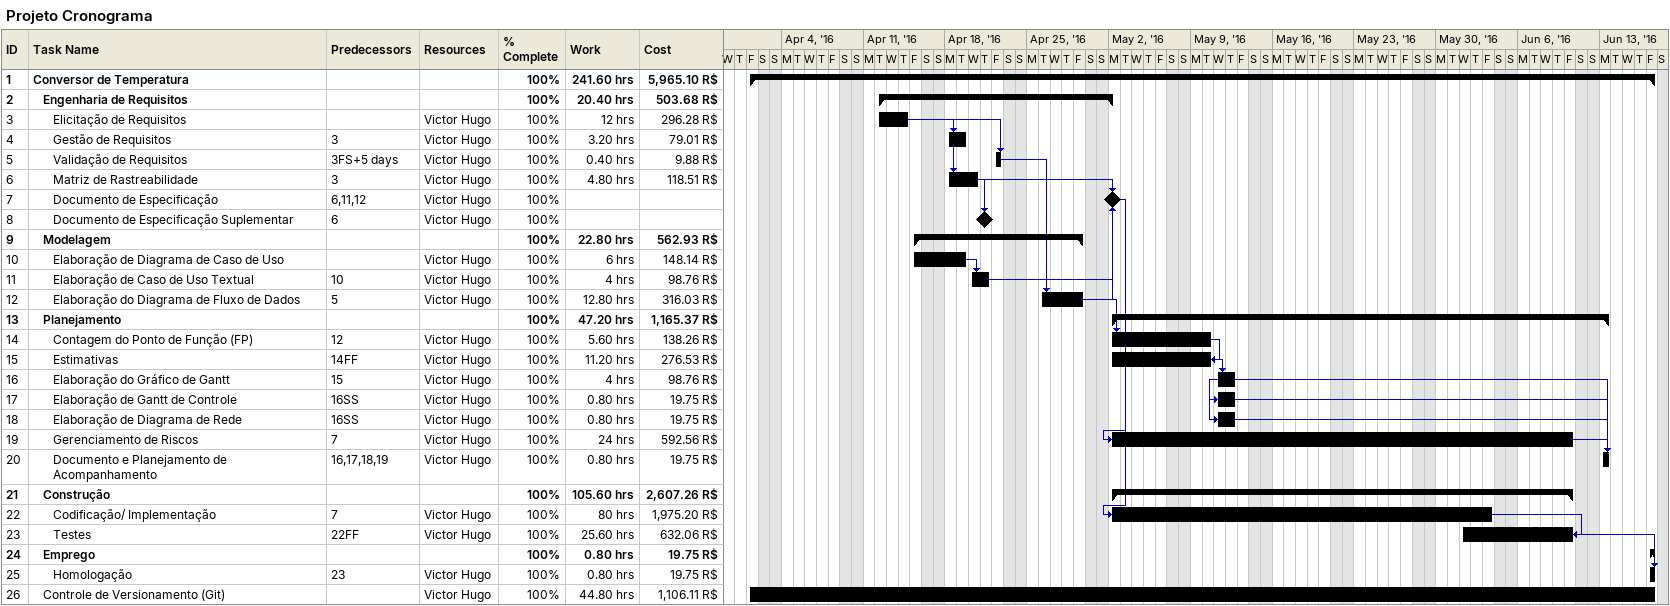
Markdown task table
Projeto Cronograma

| ID | Level | Task | Start | Finish | Predecessors | Resources | % complete | Work (h) | Cost (R$) |
|---|---|---|---|---|---|---|---|---|---|
| 1 | 1 | **Conversor de Temperatura** | 2016-04-01 | 2016-06-17 |  |  | 100 | 241.60 | 5965.10 |
| 2 | 2 | **Engenharia de Requisitos** | 2016-04-12 | 2016-05-02 |  |  | 100 | 20.40 | 503.68 |
| 3 | 3 | Elicitação de Requisitos | 2016-04-12 | 2016-04-14 |  | Victor Hugo | 100 | 12 | 296.28 |
| 4 | 3 | Gestão de Requisitos | 2016-04-18 | 2016-04-19 | 3 | Victor Hugo | 100 | 3.20 | 79.01 |
| 5 | 3 | Validação de Requisitos | 2016-04-22 | 2016-04-22 | 3FS+5d | Victor Hugo | 100 | 0.40 | 9.88 |
| 6 | 3 | Matriz de Rastreabilidade | 2016-04-18 | 2016-04-20 | 3 | Victor Hugo | 100 | 4.80 | 118.51 |
| 7 | 3 | Documento de Especificação (milestone) | 2016-05-02 | 2016-05-02 | 6, 11, 12 | Victor Hugo | 100 |  |  |
| 8 | 3 | Documento de Especificação Suplementar (milestone) | 2016-04-21 | 2016-04-21 | 6 | Victor Hugo | 100 |  |  |
| 9 | 2 | **Modelagem** | 2016-04-15 | 2016-04-29 |  |  | 100 | 22.80 | 562.93 |
| 10 | 3 | Elaboração de Diagrama de Caso de Uso | 2016-04-15 | 2016-04-19 |  | Victor Hugo | 100 | 6 | 148.14 |
| 11 | 3 | Elaboração de Caso de Uso Textual | 2016-04-20 | 2016-04-21 | 10 | Victor Hugo | 100 | 4 | 98.76 |
| 12 | 3 | Elaboração do Diagrama de Fluxo de Dados | 2016-04-26 | 2016-04-29 | 5 | Victor Hugo | 100 | 12.80 | 316.03 |
| 13 | 2 | **Planejamento** | 2016-05-02 | 2016-06-13 |  |  | 100 | 47.20 | 1165.37 |
| 14 | 3 | Contagem do Ponto de Função (FP) | 2016-05-02 | 2016-05-10 | 12 | Victor Hugo | 100 | 5.60 | 138.26 |
| 15 | 3 | Estimativas | 2016-05-02 | 2016-05-10 | 14FF | Victor Hugo | 100 | 11.20 | 276.53 |
| 16 | 3 | Elaboração do Gráfico de Gantt | 2016-05-11 | 2016-05-12 | 15 | Victor Hugo | 100 | 4 | 98.76 |
| 17 | 3 | Elaboração de Gantt de Controle | 2016-05-11 | 2016-05-12 | 16SS | Victor Hugo | 100 | 0.80 | 19.75 |
| 18 | 3 | Elaboração de Diagrama de Rede | 2016-05-11 | 2016-05-12 | 16SS | Victor Hugo | 100 | 0.80 | 19.75 |
| 19 | 3 | Gerenciamento de Riscos | 2016-05-02 | 2016-06-10 | 7 | Victor Hugo | 100 | 24 | 592.56 |
| 20 | 3 | Documento e Planejamento de Acompanhamento | 2016-06-13 | 2016-06-13 | 16, 17, 18, 19 | Victor Hugo | 100 | 0.80 | 19.75 |
| 21 | 2 | **Construção** | 2016-05-02 | 2016-06-10 |  |  | 100 | 105.60 | 2607.26 |
| 22 | 3 | Codificação/ Implementação | 2016-05-02 | 2016-06-03 | 7 | Victor Hugo | 100 | 80 | 1975.20 |
| 23 | 3 | Testes | 2016-06-01 | 2016-06-10 | 22FF | Victor Hugo | 100 | 25.60 | 632.06 |
| 24 | 2 | **Emprego** | 2016-06-17 | 2016-06-17 |  |  | 100 | 0.80 | 19.75 |
| 25 | 3 | Homologação | 2016-06-17 | 2016-06-17 | 23 | Victor Hugo | 100 | 0.80 | 19.75 |
| 26 | 2 | Controle de Versionamento (Git) | 2016-04-01 | 2016-06-17 |  | Victor Hugo | 100 | 44.80 | 1106.11 |
